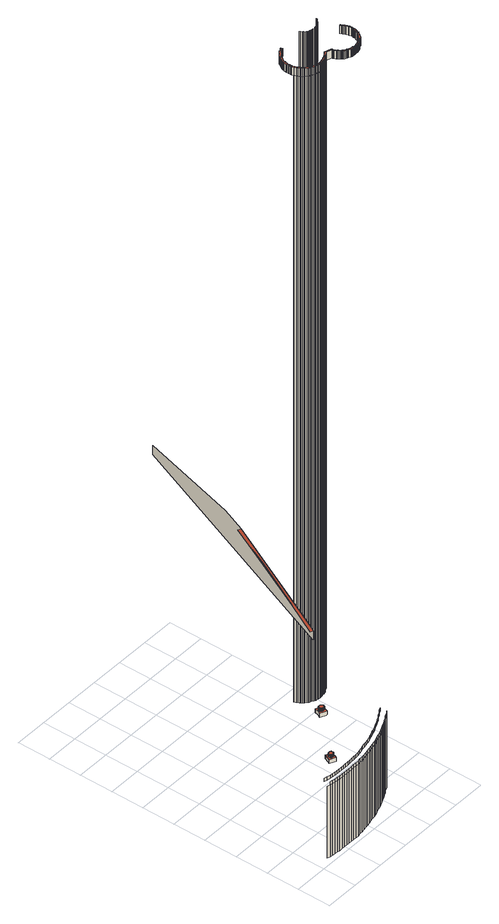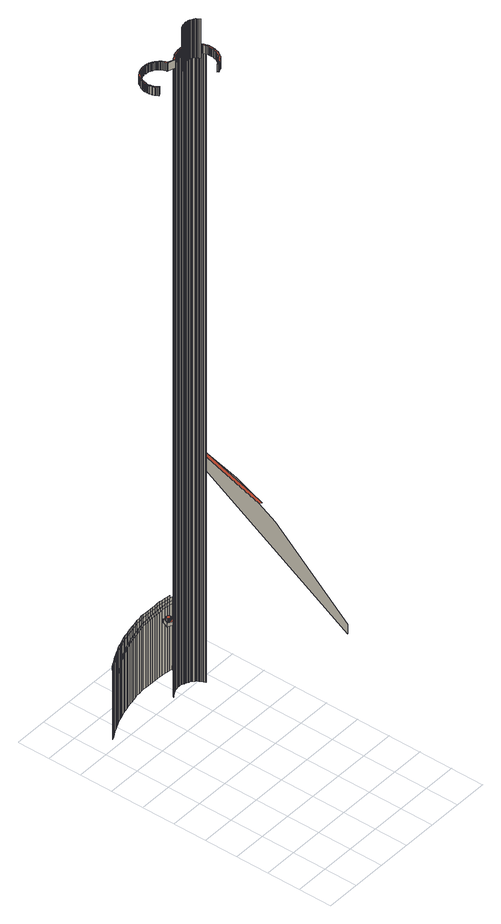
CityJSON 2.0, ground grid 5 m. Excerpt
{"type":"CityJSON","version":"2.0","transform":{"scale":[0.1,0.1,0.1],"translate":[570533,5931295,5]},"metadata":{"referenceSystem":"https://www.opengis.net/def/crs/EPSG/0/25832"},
"CityObjects":{
"building1":{"type":"Building","attributes":{"Grundfläche 2D":"4668.682245","Grundhöhe NN":"5.746"},"children":["building1-1","building1-2","building1-3","building1-4","building1-5"],"geometry":[{"type":"MultiSurface","lod":"3","boundaries":[[[0,1,2,3]],[[0,4,5,6]],[[4,0,3,7]],[[4,8,9,5]],[[10,11,12,13]],[[8,4,7,14]],[[11,15,16,12]],[[8,17,18,9]],[[17,8,14,19]],[[15,20,21,16]],[[17,22,23,18]],[[22,17,19,24]],[[20,25,26,21]],[[22,27,28,23]],[[27,22,24,29]],[[25,30,31,26]],[[27,32,33,28]],[[32,27,29,34]],[[30,35,36,31]],[[32,37,38,33]],[[37,32,34,39]],[[35,40,41,36]],[[37,42,43,38]],[[42,37,39,44]],[[40,45,46,41]],[[47,48,49,50,51,52,53,54,55]],[[42,56,57,43]],[[56,42,44,58]],[[45,59,60,46]],[[56,61,62,57]],[[61,56,58,63]],[[64,60,59,65]],[[61,66,67,62]],[[66,61,63,68]],[[55,54,69,47]],[[70,64,65,71]],[[66,72,73,67]],[[72,66,68,74]],[[71,75,76,70]],[[72,77,78,73]],[[77,72,74,79]],[[80,81,82,52,51,50,49,83,84]],[[75,85,86,76]],[[77,87,88,78]],[[87,77,79,89]],[[85,90,91,86]],[[87,92,93,88]],[[92,87,89,94]],[[90,95,96,91]],[[92,97,98,93]],[[97,92,94,99]],[[95,100,101,96]],[[97,102,103,98]],[[102,97,99,104]],[[100,105,106,101]],[[102,107,108,103]],[[105,109,110,106]],[[107,102,104,111]],[[107,112,113,108]],[[109,114,115,110]],[[112,107,111,116]],[[112,117,118,113]],[[114,119,120,115]],[[117,112,116,121]],[[117,122,123,118]],[[119,124,125,120]],[[122,117,121,126]],[[122,127,128,123]],[[124,129,130,125]],[[127,122,126,131]],[[129,132,133,130]],[[127,134,135,128]],[[134,127,131,136]],[[132,137,138,133]],[[134,139,140,135]],[[139,134,136,141]],[[137,142,143,138]],[[139,144,145,140]],[[144,139,141,146]],[[142,147,148,143]],[[144,149,150,145]],[[149,144,146,151]],[[147,152,153,148]],[[149,154,155,150]],[[154,149,151,156]],[[152,157,158,153]],[[154,159,160,155]],[[159,154,156,161]],[[157,162,163,158]],[[159,164,165,160]],[[164,159,161,166]],[[162,167,168,163]],[[169,170,171,172]],[[172,171,173,174]],[[174,173,175,176]],[[176,175,177,178]],[[164,179,180,165]],[[178,177,181,182]],[[182,181,183,184]],[[184,183,185,186]],[[179,164,166,187]],[[186,185,188,189]],[[189,188,190,191]],[[191,190,192,193]],[[167,194,195,168]],[[193,192,196,197]],[[197,196,198,199]],[[179,200,201,180]],[[199,198,202,203]],[[200,179,187,204]],[[203,202,205,206]],[[206,205,207,208]],[[194,209,210,195]],[[208,207,211,212]],[[200,213,214,201]],[[212,211,215,216]],[[213,200,204,217]],[[216,215,218,219]],[[220,221,222,223]],[[224,220,223,225]],[[209,226,227,210]],[[228,224,225,229]],[[230,228,229,231]],[[219,218,232,233]],[[234,230,231,235]],[[236,234,235,237]],[[238,236,237,239]],[[213,240,241,214]],[[233,232,242,243]],[[244,238,239,245]],[[240,213,217,246]],[[247,244,245,248]],[[243,242,249,250]],[[226,251,252,227]],[[253,247,248,254]],[[250,249,255,256]],[[257,253,254,258]],[[259,257,258,260]],[[240,261,262,241]],[[256,255,263,264]],[[265,259,260,266]],[[264,263,267,268]],[[269,265,266,270]],[[251,271,272,252]],[[273,269,270,274]],[[268,267,275,276]],[[277,273,274,278]],[[276,275,279,280]],[[281,277,278,282]],[[280,279,283,284]],[[285,281,282,286]],[[287,285,286,288]],[[284,283,289,290]],[[291,287,288,292]],[[290,289,293,294]],[[295,291,292,296]],[[294,293,297,298]],[[299,295,296,300]],[[301,299,300,302]],[[298,297,303,304]],[[305,301,302,306]],[[304,303,307,308]],[[309,305,306,310]],[[311,309,310,312]],[[308,307,313,314]],[[315,311,312,316]],[[314,313,317,318]],[[319,315,316,320]],[[318,317,321,322]],[[323,319,320,324]],[[322,321,325,326]],[[327,323,324,328]],[[329,327,328,330]],[[326,325,331,332]],[[333,329,330,334]],[[335,333,334,336]]],"semantics":{"surfaces":[{"type":"WallSurface"},{"type":"RoofSurface"}],"values":[0,0,0,0,0,0,0,0,0,0,0,0,0,0,0,0,0,0,0,0,0,0,0,0,0,1,0,0,0,0,0,0,0,0,0,0,0,0,0,0,0,0,0,0,0,0,0,0,0,0,0,0,0,0,0,0,0,0,0,0,0,0,0,0,0,0,0,0,0,0,0,0,0,0,0,0,0,0,0,0,0,0,0,0,0,0,0,0,0,0,0,0,0,0,0,0,0,0,0,0,0,0,0,0,0,0,0,0,0,0,0,0,0,0,0,0,0,0,0,0,0,0,0,0,0,0,0,0,0,0,0,0,0,0,0,0,0,0,0,0,0,0,0,0,0,0,0,0,0,0,0,0,0,0,0,0,0,0,0,0,0,0,0,0,0,0,0,0,0,0,0,0,0,0,0,0]}}]},
"building1-1":{"type":"BuildingInstallation","parents":["building1"],"geometry":[{"type":"MultiSurface","lod":"3","boundaries":[[[337,338,339,340,341,342,343,344],[345,346,347,348,349,350,351,352,353,354,355,356,357,358,359,360,361,362,363,364,365,366,367,368]],[[369,370,371,338,337,344]],[[372,373,374,375,342,341,340,339]],[[375,376,369,344,343,342]],[[371,372,339,338]]],"semantics":{"surfaces":[{"type":"RoofSurface"},{"type":"WallSurface"}],"values":[0,1,1,1,1]}}]},
"building1-2":{"type":"BuildingInstallation","parents":["building1"],"geometry":[{"type":"MultiSurface","lod":"3","boundaries":[[[377,378,379,380,381,382,383,384,385,386,387,388,389,390,391,392,393,394,395,396,397,398,399,400]],[[394,393,368,367]],[[395,394,367,366]],[[378,377,360,359]],[[379,378,359,358]],[[380,379,358,357]],[[381,380,357,356]],[[396,395,366,365]],[[397,396,365,364]],[[398,397,364,363]],[[399,398,363,362]],[[400,399,362,361]],[[377,400,361,360]],[[382,381,356,355]],[[383,382,355,354]],[[384,383,354,353]],[[385,384,353,352]],[[386,385,352,351]],[[387,386,351,350]],[[388,387,350,349]],[[389,388,349,348]],[[390,389,348,347]],[[346,391,390,347]],[[392,391,346,345]],[[368,393,392,345]]],"semantics":{"surfaces":[{"type":"RoofSurface"},{"type":"WallSurface"}],"values":[0,1,1,1,1,1,1,1,1,1,1,1,1,1,1,1,1,1,1,1,1,1,1,1,1]}}]},
"building1-3":{"type":"BuildingInstallation","parents":["building1"],"geometry":[{"type":"MultiSurface","lod":"3","boundaries":[[[401,402,403,404,405,406,407],[408,409,410,411,412,413,414,415,416,417,418,419,420,421,422,423,424,425,426,427,428,429,430,431,432]],[[405,406,432]],[[433,434,435,403,402,401]],[[436,433,401,407]],[[435,437,438,405,404,403]],[[438,439,436,407,406,405]]],"semantics":{"surfaces":[{"type":"RoofSurface"},{"type":"WallSurface"}],"values":[0,0,1,1,1,1]}}]},
"building1-4":{"type":"BuildingInstallation","parents":["building1"],"geometry":[{"type":"MultiSurface","lod":"3","boundaries":[[[440,441,442,443,444,445,446,447,448,449,450,451,452,453,454,455,456,457,458,459,460,461,462,463,464]],[[449,448,411,410]],[[450,449,410,409]],[[451,450,409,408]],[[452,451,408,432]],[[453,452,432,431]],[[454,453,431,430]],[[446,445,414,413]],[[412,447,446,413]],[[448,447,412,411]],[[462,461,423,422]],[[463,462,422,421]],[[420,464,463,421]],[[440,464,420,419]],[[441,440,419,418]],[[442,441,418,417]],[[416,443,442,417]],[[444,443,416,415]],[[445,444,415,414]],[[429,455,454,430]],[[456,455,429,428]],[[456,428,427]],[[456,427,457]],[[458,457,427,426]],[[459,458,426,425]],[[460,459,425,424]],[[461,460,424,423]]],"semantics":{"surfaces":[{"type":"RoofSurface"},{"type":"WallSurface"}],"values":[0,1,1,1,1,1,1,1,1,1,1,1,1,1,1,1,1,1,1,1,1,1,1,1,1,1,1]}}]},
"building1-5":{"type":"BuildingInstallation","parents":["building1"],"geometry":[{"type":"MultiSurface","lod":"3","boundaries":[[[465,466,467,468,469,470,471,472,473,474,475,476,477,478,479,480,481,482,483,484,485,486,487,488,489,490,491,492,493,494,495,496,497,498,499,500,501,502,503,504,505,506,507,508,509,510,511,512,513,514,515,516,517,518,519,520,521,522,523,524,525,526,527,528,529,530,531,532,533,534,535,536,537,538,539,540,541,542,543,544,545,546,547,548,549,550,551,552,553,554,555,556,557,558,559,560,561,562,563,564,565,566,567,568,569,570,571,572,573,574,575,576,577,578,579,580,581,582,583,584,585,586,587,588,589,590,591,592,593,594,595,596,597,598,599,600,601,602,603,604,605,606,607,608,609,610,611,612,613,614,615,616,617,618,619,620,621,622,623,624,625,626,627,628,629,630,631,632,633,634,635,636,637,638,639,640,641,642,643,644,645,646,647,648,649,650,651,652,653,654,655,656,657,658,659,660,661,662,663,664,665,666,667,668,669,670,671,672,673,674,675,676,677,678,679,680,681,682,683,684,685,686,687,688,689,690,691,692,693,694,695,696,697,698,699,700,701,702,703,704,705,706,707,708,709,710,711,712,713,714,715,716,717,718,719,720,721,722,723,724,725]],[[527,526,726,727]],[[528,527,727,728]],[[529,528,728,729]],[[530,529,729,730]],[[531,530,730,731]],[[532,531,731,732]],[[533,532,732,733]],[[534,533,733,734]],[[535,534,734,735]],[[536,535,735,736]],[[537,536,736,737]],[[538,537,737,738]],[[539,538,738,739]],[[540,539,739,740]],[[541,540,740,741]],[[542,541,741,742]],[[543,542,742,743]],[[544,543,743,744]],[[545,544,744,745]],[[546,545,745,746]],[[547,546,746,747]],[[548,547,747,748]],[[549,548,748,749]],[[550,549,749,750]],[[551,550,750,751]],[[552,551,751,752]],[[553,552,752,753]],[[554,553,753,754]],[[555,554,754,755]],[[556,555,755,756]],[[557,556,756,757]],[[558,557,757,758]],[[559,558,758,759]],[[560,559,759,760]],[[561,560,760,761]],[[562,561,761,762]],[[563,562,762,763]],[[564,563,763,764]],[[565,564,764,765]],[[566,565,765,766]],[[567,566,766,767]],[[568,567,767,768]],[[569,568,768,769]],[[570,569,769,770]],[[571,570,770,771]],[[572,571,771,772]],[[573,572,772,773]],[[574,573,773,774]],[[575,574,774,775]],[[576,575,775,776]],[[577,576,776,777]],[[578,577,777,778]],[[579,578,778,779]],[[580,579,779,780]],[[581,580,780,781]],[[582,581,781,782]],[[583,582,782,783]],[[584,583,783,784]],[[585,584,784,785]],[[586,585,785,786]],[[587,586,786,787]],[[588,587,787,788]],[[589,588,788,789]],[[590,589,789,790]],[[591,590,790,791]],[[592,591,791,792]],[[793,794,594,593]],[[794,795,796,596,595,594]],[[796,797,597,596]],[[797,798,598,597]],[[798,799,599,598]],[[799,800,600,599]],[[800,801,601,600]],[[801,802,602,601]],[[802,803,603,602]],[[803,804,604,603]],[[804,805,605,604]],[[805,806,606,605]],[[806,807,607,606]],[[807,808,608,607]],[[808,809,609,608]],[[809,810,610,609]],[[810,811,611,610]],[[811,812,612,611]],[[812,813,613,612]],[[813,814,614,613]],[[814,815,615,614]],[[815,816,616,615]],[[816,817,617,616]],[[817,818,618,617]],[[818,819,619,618]],[[819,820,620,619]],[[820,169,621,620]],[[169,172,622,621]],[[172,174,623,622]],[[174,176,624,623]],[[176,178,625,624]],[[178,182,626,625]],[[182,184,627,626]],[[184,186,628,627]],[[186,189,629,628]],[[189,191,630,629]],[[191,193,631,630]],[[193,197,632,631]],[[197,199,633,632]],[[199,203,634,633]],[[203,206,635,634]],[[206,208,636,635]],[[208,212,637,636]],[[212,216,638,637]],[[216,219,639,638]],[[219,233,640,639]],[[233,243,641,640]],[[243,250,642,641]],[[250,256,643,642]],[[256,264,644,643]],[[264,268,645,644]],[[268,276,646,645]],[[276,280,647,646]],[[280,284,648,647]],[[284,290,649,648]],[[290,294,650,649]],[[294,298,651,650]],[[298,304,652,651]],[[304,308,653,652]],[[308,314,654,653]],[[314,318,655,654]],[[318,322,656,655]],[[322,326,657,656]],[[326,332,658,657]],[[332,821,659,658]],[[821,822,660,659]],[[822,823,661,660]],[[823,824,662,661]],[[824,825,663,662]],[[825,826,664,663]],[[826,827,665,664]],[[827,828,666,665]],[[828,829,667,666]],[[829,830,668,667]],[[830,831,669,668]],[[831,832,670,669]],[[832,833,671,670]],[[833,834,672,671]],[[834,835,673,672]],[[835,836,674,673]],[[836,837,675,674]],[[837,838,676,675]],[[838,839,677,676]],[[839,840,678,677]],[[840,841,679,678]],[[841,842,680,679]],[[842,843,681,680]],[[843,844,682,681]],[[844,845,683,682]],[[845,846,684,683]],[[846,847,685,684]],[[847,848,686,685]],[[848,849,687,686]],[[849,850,688,687]],[[850,851,689,688]],[[851,852,690,689]],[[852,853,691,690]],[[853,854,692,691]],[[854,855,693,692]],[[855,856,694,693]],[[856,857,695,694]],[[857,858,696,695]],[[858,859,697,696]],[[859,860,698,697]],[[860,861,699,698]],[[861,862,700,699]],[[862,863,701,700]],[[863,864,702,701]],[[864,865,703,702]],[[865,866,704,703]],[[866,867,705,704]],[[867,868,706,705]],[[868,869,707,706]],[[869,870,708,707]],[[870,871,709,708]],[[871,872,710,709]],[[872,873,711,710]],[[873,874,712,711]],[[874,875,713,712]],[[875,876,714,713]],[[876,877,715,714]],[[877,878,716,715]],[[878,879,717,716]],[[879,880,718,717]],[[880,881,719,718]],[[881,882,720,719]],[[882,883,721,720]],[[883,884,722,721]],[[884,885,723,722]],[[725,724,886,887]],[[465,725,887,888]],[[466,465,888,889]],[[467,466,889,890]],[[468,467,890,891]],[[469,468,891,892]],[[470,469,892,893]],[[471,470,893,894]],[[472,471,894,895]],[[473,472,895,896]],[[474,473,896,897]],[[475,474,897,898]],[[476,475,898,899]],[[477,476,899,900]],[[478,477,900,901]],[[479,478,901,902]],[[480,479,902,903]],[[481,480,903,904]],[[482,481,904,905]],[[483,482,905,906]],[[484,483,906,907]],[[485,484,907,908]],[[486,485,908,909]],[[487,486,909,910]],[[488,487,910,911]],[[489,488,911,912]],[[490,489,912,913]],[[491,490,913,914]],[[492,491,914,915]],[[493,492,915,916]],[[494,493,916,917]],[[495,494,917,918]],[[496,495,918,919]],[[497,496,919,920]],[[498,497,920,921]],[[499,498,921,922]],[[500,499,922,923]],[[501,500,923,924]],[[502,501,924,925]],[[503,502,925,926]],[[504,503,926,927]],[[505,504,927,928]],[[506,505,928,929]],[[507,506,929,930]],[[508,507,930,931]],[[509,508,931,932]],[[510,509,932,933]],[[511,510,933,934]],[[512,511,934,935]],[[513,512,935,936]],[[514,513,936,937]],[[515,514,937,938]],[[516,515,938,939]],[[517,516,939,940]],[[518,517,940,941]],[[519,518,941,942]],[[520,519,942,943]],[[521,520,943,944]],[[522,521,944,945]],[[523,522,945,946]],[[524,523,946,947]],[[525,524,947,948]],[[526,525,948,726]]],"semantics":{"surfaces":[{"type":"RoofSurface"},{"type":"WallSurface"}],"values":[0,1,1,1,1,1,1,1,1,1,1,1,1,1,1,1,1,1,1,1,1,1,1,1,1,1,1,1,1,1,1,1,1,1,1,1,1,1,1,1,1,1,1,1,1,1,1,1,1,1,1,1,1,1,1,1,1,1,1,1,1,1,1,1,1,1,1,1,1,1,1,1,1,1,1,1,1,1,1,1,1,1,1,1,1,1,1,1,1,1,1,1,1,1,1,1,1,1,1,1,1,1,1,1,1,1,1,1,1,1,1,1,1,1,1,1,1,1,1,1,1,1,1,1,1,1,1,1,1,1,1,1,1,1,1,1,1,1,1,1,1,1,1,1,1,1,1,1,1,1,1,1,1,1,1,1,1,1,1,1,1,1,1,1,1,1,1,1,1,1,1,1,1,1,1,1,1,1,1,1,1,1,1,1,1,1,1,1,1,1,1,1,1,1,1,1,1,1,1,1,1,1,1,1,1,1,1,1,1,1,1,1,1,1,1,1,1,1,1,1,1,1,1,1,1,1,1,1,1,1,1,1,1,1,1,1,1,1,1,1,1,1,1,1,1,1,1,1,1,1,1,1,1,1,1,1,1,1,1]}}]}
},
"vertices":[
[24,9,124],[20,10,124],[20,10,7],[24,9,7],[28,9,124],[28,9,129],[24,9,129],[28,9,7],[32,8,124],[32,8,129],[25,19,129],[29,18,129],[29,18,124],[25,19,124],[32,8,7],[34,17,129],[34,17,124],[37,8,124],[37,8,129],[37,8,7],[38,17,129],[38,17,124],[41,7,124],[41,7,129],[41,7,7],[42,16,129],[42,16,124],[46,7,124],[46,7,129],[46,7,7],[46,16,129],[46,16,124],[50,7,124],[50,7,129],[50,7,7],[50,16,129],[50,16,124],[55,7,124],[55,7,129],[55,7,7],[55,16,129],[55,16,124],[59,7,124],[59,7,129],[59,7,7],[59,16,129],[59,16,124],[21,67,388],[3,24,380],[7,22,380],[13,36,383],[15,41,383],[76,194,410],[72,196,410],[62,170,406],[48,136,400],[64,7,124],[64,7,129],[64,7,7],[63,16,129],[63,16,124],[68,7,124],[68,7,129],[68,7,7],[68,16,124],[68,16,129],[73,7,124],[73,7,129],[73,7,7],[48,136,403],[72,16,124],[72,16,129],[77,7,124],[77,7,129],[77,7,7],[77,17,129],[77,17,124],[82,8,124],[82,8,129],[82,8,7],[160,404,365],[160,404,380],[91,232,410],[7,22,378],[7,22,365],[81,17,129],[81,17,124],[87,8,124],[87,8,129],[87,8,7],[85,17,129],[85,17,124],[91,9,124],[91,9,129],[91,9,7],[90,18,129],[90,18,124],[96,10,124],[96,10,129],[96,10,7],[94,19,129],[94,19,124],[100,11,124],[100,11,129],[100,11,7],[99,20,129],[99,20,124],[105,12,124],[105,12,129],[103,21,129],[103,21,124],[105,12,7],[110,13,124],[110,13,129],[108,22,129],[108,22,124],[110,13,7],[114,14,124],[114,14,129],[112,23,129],[112,23,124],[114,14,7],[119,15,124],[119,15,129],[116,24,129],[116,24,124],[119,15,7],[123,16,124],[123,16,129],[121,25,129],[121,25,124],[123,16,7],[125,27,129],[125,27,124],[128,18,124],[128,18,129],[128,18,7],[129,28,129],[129,28,124],[133,20,124],[133,20,129],[133,20,7],[134,30,129],[134,30,124],[137,21,124],[137,21,129],[137,21,7],[138,31,129],[138,31,124],[142,23,124],[142,23,129],[142,23,7],[142,33,129],[142,33,124],[146,25,124],[146,25,129],[146,25,7],[146,35,129],[146,35,124],[150,27,124],[150,27,129],[150,27,7],[151,37,129],[151,37,124],[155,29,124],[155,29,129],[155,29,7],[155,39,129],[155,39,124],[121,146,1146],[121,146,124],[121,145,124],[121,145,1146],[122,143,124],[122,143,1146],[122,142,124],[122,142,1146],[123,141,124],[123,141,1146],[159,31,124],[159,31,129],[124,139,124],[124,139,1146],[125,138,124],[125,138,1146],[125,137,124],[125,137,1146],[159,31,7],[126,136,124],[126,136,1146],[127,135,124],[127,135,1146],[128,134,124],[128,134,1146],[159,41,129],[159,41,124],[130,132,124],[130,132,1146],[131,131,124],[131,131,1146],[163,33,124],[163,33,129],[132,130,124],[132,130,1146],[163,33,7],[134,130,124],[134,130,1146],[135,129,124],[135,129,1146],[163,44,129],[163,44,124],[137,128,124],[137,128,1146],[167,36,124],[167,36,129],[138,127,124],[138,127,1146],[167,36,7],[140,127,124],[140,127,1146],[134,146,1209],[133,147,1209],[133,147,1146],[134,146,1146],[134,145,1209],[134,145,1146],[167,46,129],[167,46,124],[135,144,1209],[135,144,1146],[136,143,1209],[136,143,1146],[141,126,124],[141,126,1146],[136,142,1209],[136,142,1146],[137,141,1209],[137,141,1146],[138,140,1209],[138,140,1146],[172,38,124],[172,38,129],[143,126,124],[143,126,1146],[139,140,1209],[139,140,1146],[172,38,7],[140,139,1209],[140,139,1146],[145,125,124],[145,125,1146],[171,49,129],[171,49,124],[142,138,1209],[142,138,1146],[147,125,124],[147,125,1146],[143,138,1209],[143,138,1146],[144,137,1209],[144,137,1146],[176,41,124],[176,41,129],[148,125,124],[148,125,1146],[145,137,1209],[145,137,1146],[150,125,124],[150,125,1146],[147,137,1209],[147,137,1146],[175,51,129],[175,51,124],[148,137,1209],[148,137,1146],[152,125,124],[152,125,1146],[149,136,1209],[149,136,1146],[153,126,124],[153,126,1146],[151,136,1209],[151,136,1146],[155,126,124],[155,126,1146],[152,137,1209],[152,137,1146],[153,137,1209],[153,137,1146],[157,126,124],[157,126,1146],[154,137,1209],[154,137,1146],[158,127,124],[158,127,1146],[156,137,1209],[156,137,1146],[160,127,124],[160,127,1146],[157,138,1209],[157,138,1146],[158,138,1209],[158,138,1146],[161,128,124],[161,128,1146],[159,139,1209],[159,139,1146],[163,129,124],[163,129,1146],[160,139,1209],[160,139,1146],[161,140,1209],[161,140,1146],[164,130,124],[164,130,1146],[162,141,1209],[162,141,1146],[165,130,124],[165,130,1146],[163,142,1209],[163,142,1146],[167,131,124],[167,131,1146],[164,143,1209],[164,143,1146],[168,132,124],[168,132,1146],[164,144,1209],[164,144,1146],[165,145,1209],[165,145,1146],[169,133,124],[169,133,1146],[166,145,1209],[166,145,1146],[166,146,1209],[166,146,1146],
[58,40,130],[56,36,130],[65,32,130],[66,35,130],[68,40,130],[69,42,130],[67,42,130],[60,46,130],[66,37,130],[65,37,130],[65,36,130],[64,36,130],[63,36,130],[62,36,130],[61,36,130],[61,37,130],[60,37,130],[60,38,130],[60,39,130],[60,40,130],[60,41,130],[61,41,130],[61,42,130],[62,42,130],[63,42,130],[64,42,130],[65,42,130],[65,41,130],[66,41,130],[66,40,130],[66,39,130],[66,38,130],[60,46,124],[58,40,124],[56,36,124],[65,32,124],[66,35,124],[68,40,124],[69,42,124],[67,42,124],
[62,42,135],[61,42,135],[61,41,135],[60,41,135],[60,40,135],[60,39,135],[60,38,135],[60,37,135],[61,37,135],[61,36,135],[62,36,135],[63,36,135],[64,36,135],[65,36,135],[65,37,135],[66,37,135],[66,38,135],[66,39,135],[66,40,135],[66,41,135],[65,41,135],[65,42,135],[64,42,135],[63,42,135],
[132,108,130],[130,109,130],[122,112,130],[120,106,130],[118,102,130],[126,98,130],[128,98,130],[124,102,130],[123,102,130],[123,103,130],[122,103,130],[122,104,130],[122,105,130],[122,106,130],[122,107,130],[123,107,130],[123,108,130],[124,108,130],[125,108,130],[126,108,130],[127,108,130],[128,107,130],[128,106,130],[129,106,130],[129,105,130],[129,104,130],[128,104,130],[128,103,130],[128,102,130],[127,102,130],[126,102,130],[125,102,130],[132,108,124],[130,109,124],[122,112,124],[128,98,124],[120,106,124],[118,102,124],[126,98,124],
[125,108,135],[124,108,135],[123,108,135],[123,107,135],[122,107,135],[122,106,135],[122,105,135],[122,104,135],[122,103,135],[123,103,135],[123,102,135],[124,102,135],[125,102,135],[126,102,135],[127,102,135],[128,102,135],[128,103,135],[128,104,135],[129,104,135],[129,105,135],[129,106,135],[128,106,135],[128,107,135],[127,108,135],[126,108,135],
[222,150,1159],[222,149,1159],[223,148,1159],[224,147,1159],[224,146,1159],[224,145,1159],[225,143,1159],[225,142,1159],[225,141,1159],[226,139,1159],[226,138,1159],[226,136,1159],[225,135,1159],[225,134,1159],[225,132,1159],[225,131,1159],[224,130,1159],[224,128,1159],[223,127,1159],[223,126,1159],[222,125,1159],[221,123,1159],[220,122,1159],[219,121,1159],[218,120,1159],[217,119,1159],[216,118,1159],[215,117,1159],[214,117,1159],[213,116,1159],[211,116,1159],[210,115,1159],[209,115,1159],[208,114,1159],[207,114,1159],[206,114,1159],[204,114,1159],[203,113,1159],[202,113,1159],[200,113,1159],[199,114,1159],[197,114,1159],[196,114,1159],[195,114,1159],[193,115,1159],[192,115,1159],[191,116,1159],[190,117,1159],[188,117,1159],[187,118,1159],[186,119,1159],[185,120,1159],[184,121,1159],[183,122,1159],[182,123,1159],[182,124,1159],[181,125,1159],[180,126,1159],[180,127,1159],[179,128,1159],[179,130,1159],[179,131,1159],[178,132,1159],[168,135,1159],[167,134,1159],[165,133,1159],[164,132,1159],[163,131,1159],[162,131,1159],[161,130,1159],[159,129,1159],[158,129,1159],[156,128,1159],[155,128,1159],[153,128,1159],[152,127,1159],[150,127,1159],[148,127,1159],[147,127,1159],[145,127,1159],[143,128,1159],[142,128,1159],[140,129,1159],[139,129,1159],[137,130,1159],[136,130,1159],[135,131,1159],[133,132,1159],[132,133,1159],[131,134,1159],[130,135,1159],[129,136,1159],[128,137,1159],[127,138,1159],[126,139,1159],[126,141,1159],[125,142,1159],[124,143,1159],[124,144,1159],[123,146,1159],[123,147,1159],[122,148,1159],[122,150,1159],[122,151,1159],[122,153,1159],[122,154,1159],[122,156,1159],[122,158,1159],[122,159,1159],[123,161,1159],[123,162,1159],[123,164,1159],[124,165,1159],[125,167,1159],[126,168,1159],[127,170,1159],[127,171,1159],[128,172,1159],[130,173,1159],[131,174,1159],[132,175,1159],[133,176,1159],[134,177,1159],[135,178,1159],[137,179,1159],[138,179,1159],[139,180,1159],[141,180,1159],[140,182,1159],[139,182,1159],[138,181,1159],[137,181,1159],[136,180,1159],[134,180,1159],[133,179,1159],[132,178,1159],[131,177,1159],[129,176,1159],[128,175,1159],[127,174,1159],[126,172,1159],[125,171,1159],[124,169,1159],[123,168,1159],[122,166,1159],[122,165,1159],[121,163,1159],[121,161,1159],[120,160,1159],[120,158,1159],[120,156,1159],[120,154,1159],[120,153,1159],[120,151,1159],[120,150,1159],[120,148,1159],[121,146,1159],[121,145,1159],[122,143,1159],[122,142,1159],[123,141,1159],[124,139,1159],[125,138,1159],[125,137,1159],[126,136,1159],[127,135,1159],[128,134,1159],[130,132,1159],[131,131,1159],[132,130,1159],[134,130,1159],[135,129,1159],[137,128,1159],[138,127,1159],[140,127,1159],[141,126,1159],[143,126,1159],[145,125,1159],[147,125,1159],[148,125,1159],[150,125,1159],[152,125,1159],[153,126,1159],[155,126,1159],[157,126,1159],[158,127,1159],[160,127,1159],[161,128,1159],[163,129,1159],[164,130,1159],[165,130,1159],[167,131,1159],[168,132,1159],[169,133,1159],[177,130,1159],[177,129,1159],[178,128,1159],[178,127,1159],[179,125,1159],[180,124,1159],[180,123,1159],[181,122,1159],[182,121,1159],[183,120,1159],[184,119,1159],[185,118,1159],[186,117,1159],[188,116,1159],[189,115,1159],[190,115,1159],[191,114,1159],[193,113,1159],[194,113,1159],[196,112,1159],[197,112,1159],[199,112,1159],[200,112,1159],[202,112,1159],[203,112,1159],[204,112,1159],[206,112,1159],[207,112,1159],[208,113,1159],[210,113,1159],[211,114,1159],[212,114,1159],[213,115,1159],[214,115,1159],[215,116,1159],[217,117,1159],[218,117,1159],[219,118,1159],[220,119,1159],[221,120,1159],[221,121,1159],[222,122,1159],[223,124,1159],[224,125,1159],[225,126,1159],[225,128,1159],[226,129,1159],[226,130,1159],[227,132,1159],[227,133,1159],[227,135,1159],[227,136,1159],[227,138,1159],[227,139,1159],[227,141,1159],[227,142,1159],[226,144,1159],[226,145,1159],[226,146,1159],[225,148,1159],[224,149,1159],[224,150,1159],[223,151,1159],[222,152,1159],[222,153,1159],[220,152,1159],[221,151,1159],[179,131,1146],[178,132,1146],[168,135,1146],[167,134,1146],[165,133,1146],[164,132,1146],[163,131,1146],[162,131,1146],[161,130,1146],[159,129,1146],[158,129,1146],[156,128,1146],[155,128,1146],[153,128,1146],[152,127,1146],[150,127,1146],[148,127,1146],[147,127,1146],[145,127,1146],[143,128,1146],[142,128,1146],[140,129,1146],[139,129,1146],[137,130,1146],[136,130,1146],[135,131,1146],[133,132,1146],[132,133,1146],[131,134,1146],[130,135,1146],[129,136,1146],[128,137,1146],[127,138,1146],[126,139,1146],[126,141,1146],[125,142,1146],[124,143,1146],[124,144,1146],[123,146,1146],[123,147,1146],[122,148,1146],[122,150,1146],[122,151,1146],[122,153,1146],[122,154,1146],[122,156,1146],[122,158,1146],[122,159,1146],[123,161,1146],[123,162,1146],[123,164,1146],[124,165,1146],[125,167,1146],[126,168,1146],[127,170,1146],[127,171,1146],[128,172,1146],[130,173,1146],[131,174,1146],[132,175,1146],[133,176,1146],[134,177,1146],[135,178,1146],[137,179,1146],[138,179,1146],[139,180,1146],[141,180,1146],[140,182,1146],[139,182,1146],[138,181,1146],[137,181,1146],[136,180,1146],[134,180,1146],[133,179,1146],[132,178,1146],[131,177,1146],[129,176,1146],[128,175,1146],[127,174,1146],[126,172,1146],[125,171,1146],[124,169,1146],[123,168,1146],[122,166,1146],[122,165,1146],[121,163,1146],[121,161,1146],[120,160,1146],[120,158,1146],[120,156,1146],[120,154,1146],[120,153,1146],[120,151,1146],[120,150,1146],[120,148,1146],[177,130,1146],[177,129,1146],[178,128,1146],[178,127,1146],[179,125,1146],[180,124,1146],[180,123,1146],[181,122,1146],[182,121,1146],[183,120,1146],[184,119,1146],[185,118,1146],[186,117,1146],[188,116,1146],[189,115,1146],[190,115,1146],[191,114,1146],[193,113,1146],[194,113,1146],[196,112,1146],[197,112,1146],[199,112,1146],[200,112,1146],[202,112,1146],[203,112,1146],[204,112,1146],[206,112,1146],[207,112,1146],[208,113,1146],[210,113,1146],[211,114,1146],[212,114,1146],[213,115,1146],[214,115,1146],[215,116,1146],[217,117,1146],[218,117,1146],[219,118,1146],[220,119,1146],[221,120,1146],[221,121,1146],[222,122,1146],[223,124,1146],[224,125,1146],[225,126,1146],[225,128,1146],[226,129,1146],[226,130,1146],[227,132,1146],[227,133,1146],[227,135,1146],[227,136,1146],[227,138,1146],[227,139,1146],[227,141,1146],[227,142,1146],[226,144,1146],[226,145,1146],[226,146,1146],[225,148,1146],[224,149,1146],[224,150,1146],[223,151,1146],[222,152,1146],[222,153,1146],[220,152,1146],[221,151,1146],[222,150,1146],[222,149,1146],[223,148,1146],[224,147,1146],[224,146,1146],[224,145,1146],[225,143,1146],[225,142,1146],[225,141,1146],[226,139,1146],[226,138,1146],[226,136,1146],[225,135,1146],[225,134,1146],[225,132,1146],[225,131,1146],[224,130,1146],[224,128,1146],[223,127,1146],[223,126,1146],[222,125,1146],[221,123,1146],[220,122,1146],[219,121,1146],[218,120,1146],[217,119,1146],[216,118,1146],[215,117,1146],[214,117,1146],[213,116,1146],[211,116,1146],[210,115,1146],[209,115,1146],[208,114,1146],[207,114,1146],[206,114,1146],[204,114,1146],[203,113,1146],[202,113,1146],[200,113,1146],[199,114,1146],[197,114,1146],[196,114,1146],[195,114,1146],[193,115,1146],[192,115,1146],[191,116,1146],[190,117,1146],[188,117,1146],[187,118,1146],[186,119,1146],[185,120,1146],[184,121,1146],[183,122,1146],[182,123,1146],[182,124,1146],[181,125,1146],[180,126,1146],[180,127,1146],[179,128,1146],[179,130,1146]
]}
